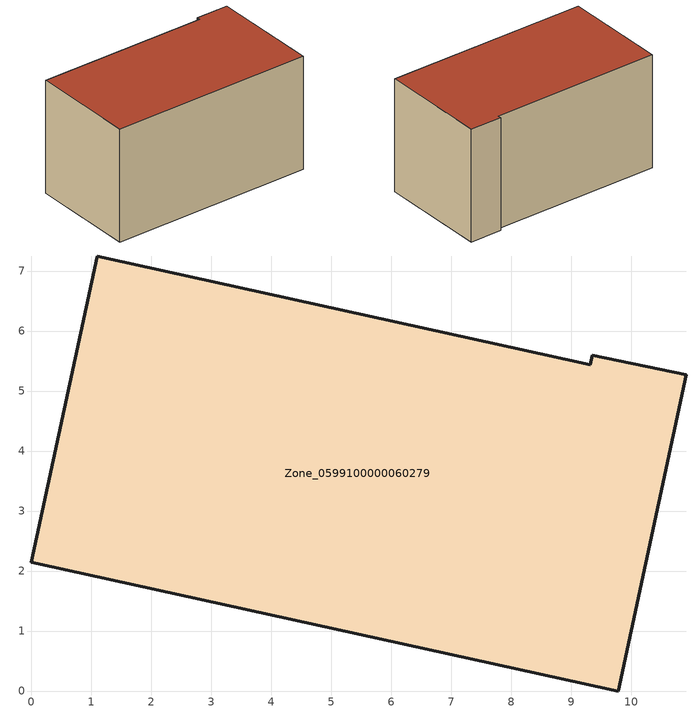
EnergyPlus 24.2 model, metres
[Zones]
Zone_0599100000060279
 floor ground (C_G): 9.78,0 0,2.15 1.1,7.25 9.31,5.44 9.35,5.6 10.91,5.27 z0
 wall outside (C_F): 9.35,5.6 9.31,5.44 1.1,7.25 0,2.15 9.78,0 10.91,5.27 9.35,5.6 z0:5.67
 roof outside (C_R): 9.78,0 10.91,5.27 9.35,5.6 9.31,5.44 1.1,7.25 0,2.15 z5.67
[BUILDING]
Pand.0599100000060279: North Axis=0; Terrain=City; Loads Convergence Tolerance Value=0.04; Temperature Convergence Tolerance Value=0.4; Solar Distribution=FullExterior; Maximum Number of Warmup Days=25; Minimum Number of Warmup Days=1
[Site:Location]
Rotterdam.The.Hague.AP_ZH_NLD Design_Conditions: Latitude=51.96; Longitude=4.45; Time Zone=1; Elevation=-4.5
[SITE:GROUNDTEMPERATURE:BUILDINGSURFACE]
18, 18, 18, 18, 18, 18, 18, 18, 18, 18, 18, 18
[MATERIAL] Thermal Absorptance=0.9; Solar Absorptance=0.7; Visible Absorptance=0.7
Name | Roughness | Thickness | Conductivity | Density | Specific Heat
G.TI.1975-1991 | MediumSmooth | 0.15 | 0.288461 | 540 | 1210
F.TI.1975-1991 | Rough | 0.3 | 0.230769 | 1920 | 840
R.TI.1975-1991 | MediumRough | 0.2 | 0.153846 | 1500 | 1000
[CONSTRUCTION]
C_G: G.TI.1975-1991
C_F: F.TI.1975-1991
C_R: R.TI.1975-1991
[ZONE]
Zone_0599100000060279: Type=1; Multiplier=1; Ceiling Height=Autocalculate; Volume=Autocalculate; Floor Area=autocalculate; Part of Total Floor Area=Yes
[ZONEINFILTRATION:DESIGNFLOWRATE]
Infil_Zone_0599100000060279: Zone or ZoneList or Space or SpaceList=Zone_0599100000060279; Schedule=AlwaysOn; Design Flow Rate Calculation Method=Flow/Area; Flow Rate per Floor Area=0.003; Constant Term Coefficient=1; Temperature Term Coefficient=0; Velocity Term Coefficient=0; Velocity Squared Term Coefficient=0
[HVACTEMPLATE:ZONE:IDEALLOADSAIRSYSTEM]
Zone_0599100000060279: Maximum Heating Supply Air Temperature=50; Minimum Cooling Supply Air Temperature=13; Maximum Heating Supply Air Humidity Ratio=0.0156; Minimum Cooling Supply Air Humidity Ratio=0.0077; Heating Limit=NoLimit; Cooling Limit=NoLimit; Dehumidification Control Type=ConstantSensibleHeatRatio; Cooling Sensible Heat Ratio=0.7; Dehumidification Setpoint=60; Humidification Control Type=None; Humidification Setpoint=30; Outdoor Air Method=None; Outdoor Air Flow Rate per Person=0.00944; Outdoor Air Flow Rate per Zone Floor Area=0; Outdoor Air Flow Rate per Zone=0; Demand Controlled Ventilation Type=None; Outdoor Air Economizer Type=NoEconomizer; Heat Recovery Type=None; Sensible Heat Recovery Effectiveness=0.7; Latent Heat Recovery Effectiveness=0.65
[ZONECONTROL:THERMOSTAT]
ThermostatControl_Zone_0599100000060279: Zone or ZoneList=Zone_0599100000060279; Control Type Schedule=DualSetpointControlType; Control 1=Thermostat_Zone_0599100000060279; Temperature Difference Between Cutout And Setpoint=0
[THERMOSTATSETPOINT:DUALSETPOINT]
Thermostat_Zone_0599100000060279: Heating Setpoint Temperature Schedule=HeatingSetpoint_Zone_0599100000060279; Cooling Setpoint Temperature Schedule=CoolingSetpoint_Zone_0599100000060279
[SCHEDULE:COMPACT]
HeatingSetpoint_Zone_0599100000060279: Through: 12/31, For: AllDays, Until: 24:00, 21
CoolingSetpoint_Zone_0599100000060279: Through: 12/31, For: AllDays, Until: 24:00, 24
DualSetpointControlType: Through: 12/31, For: AllDays, Until: 24:00, 4
AlwaysOn: Through: 12/31, For: AllDays, Until: 24:00, 1
